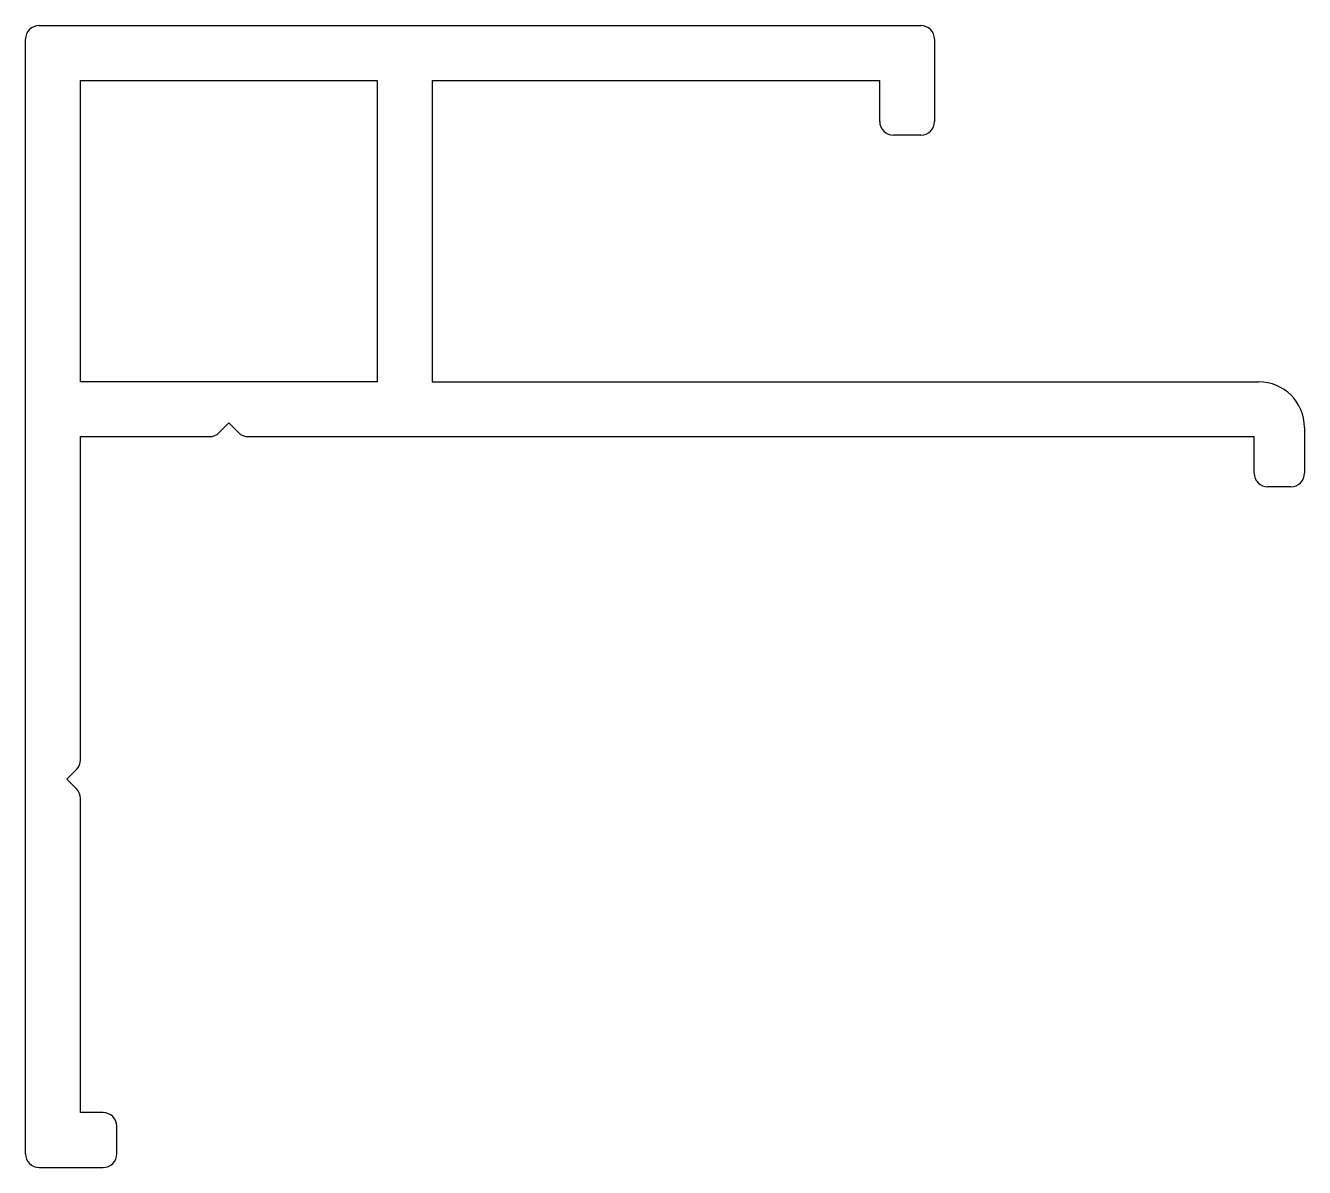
# Model space of a CAD drawing. Extents: x 1721 to 1749, y 1828.4 to 1853.4.
import ezdxf

# ---------------------------------------------------------------- set-up
doc = ezdxf.new("R2010")
doc.units = 0
doc.layers.get('0').update_dxf_attribs({"linetype": 'CONTINUOUS'})

msp = doc.modelspace()

# ---------------------------------------------------------------- linework, layer by layer
for p, q in [((1721.309, 1853.433), (1740.609, 1853.433)), ((1721.009, 1828.733), (1721.009, 1853.133)), ((1740.909, 1853.133), (1740.909, 1851.333)), ((1722.209, 1852.233), (1728.709, 1852.233)), ((1722.209, 1845.633), (1722.209, 1852.233)), ((1728.709, 1852.233), (1728.709, 1845.633)), ((1729.909, 1852.233), (1729.909, 1845.633)), ((1729.909, 1852.233), (1739.709, 1852.233)), ((1739.709, 1851.333), (1739.709, 1852.233)), ((1740.609, 1851.033), (1740.009, 1851.033)), ((1728.709, 1845.633), (1722.209, 1845.633)), ((1729.909, 1845.633), (1748.009, 1845.633)), ((1725.459, 1844.733), (1725.247, 1844.521)), ((1725.459, 1844.733), (1725.671, 1844.521)), ((1722.209, 1837.358), (1722.209, 1844.433)), ((1722.209, 1844.433), (1725.035, 1844.433)), ((1725.883, 1844.433), (1747.909, 1844.433)), ((1747.909, 1843.633), (1747.909, 1844.433)), ((1749.009, 1844.633), (1749.009, 1843.633)), ((1748.709, 1843.333), (1748.209, 1843.333)), ((1721.909, 1836.933), (1722.121, 1837.146)), ((1721.909, 1836.933), (1722.121, 1836.721)), ((1722.209, 1829.633), (1722.209, 1836.509)), ((1722.709, 1829.633), (1722.209, 1829.633)), ((1723.009, 1828.733), (1723.009, 1829.333)), ((1721.309, 1828.433), (1722.709, 1828.433))]:
    msp.add_line(p, q)
for centre, radius, start, end in [((1721.309, 1853.133), 0.3, 90, 180), ((1740.609, 1853.133), 0.3, 0, 90), ((1740.009, 1851.333), 0.3, 180, 270), ((1740.609, 1851.333), 0.3, 270, 0), ((1748.009, 1844.633), 1, 0, 90), ((1725.035, 1844.733), 0.3, 270, 315), ((1725.883, 1844.733), 0.3, 225, 270), ((1748.209, 1843.633), 0.3, 180, 270), ((1748.709, 1843.633), 0.3, 270, 0), ((1721.909, 1837.358), 0.3, 315, 360), ((1721.909, 1836.509), 0.3, 0, 45), ((1722.709, 1829.333), 0.3, 0, 90), ((1721.309, 1828.733), 0.3, 180, 270), ((1722.709, 1828.733), 0.3, 270, 0)]:
    msp.add_arc(centre, radius, start, end)

doc.saveas('drawing.dxf')
